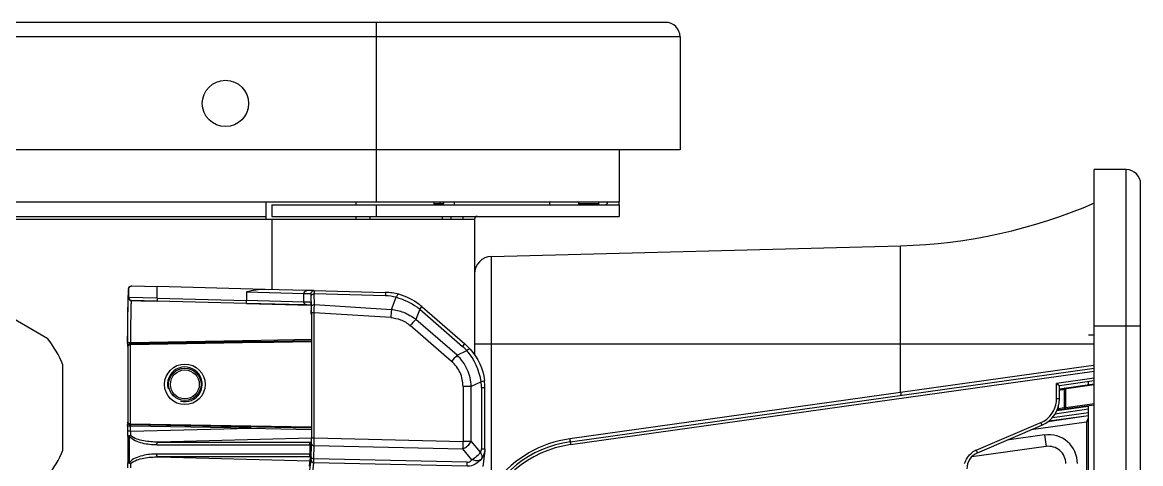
# Model space of a CAD drawing. Header units: millimetres. Extents: x 10297564 to 11610295, y -9287743 to -8409454.
# Drawn here: x 10499256 to 10503130, y -9075123 to -9073594 of the extents above; entities that cross this region are included whole.
import ezdxf

# ---------------------------------------------------------------- set-up
doc = ezdxf.new("R2010")
doc.units = ezdxf.units.MM
doc.header["$LTSCALE"] = 100
doc.layers.add('-0', color=7, linetype='Continuous')

# ---------------------------------------------------------------- blocks, each defined once
blk = doc.blocks.new('인버터 외형도')
at = {"layer": '-0', "linetype": 'Continuous'}
for p, q in [((99257.7, 55947.4), (85171.9, 55947.4)), ((98505.3, 55947.4), (98505.3, 55616.3)), ((99295.3, 55909.8), (85134.2, 55909.8)), ((99295.3, 55909.8), (99295.3, 55616.3)), ((99295.3, 55616.3), (85134.2, 55616.3)), ((98505.3, 55616.3), (98505.3, 55480.9)), ((99137.3, 55616.3), (99137.3, 55480.9)), ((100454.1, 55564.7), (100371.3, 55564.7)), ((100371.3, 51689.6), (100371.3, 55564.7)), ((100454.1, 51689.6), (100454.1, 55564.7)), ((100491.7, 51727.2), (100491.7, 55527.1)), ((85292.3, 55480.9), (99137.3, 55480.9)), ((98219.3, 55480.9), (98219.3, 55435.7)), ((98234.4, 55473.4), (99137.3, 55473.4)), ((98234.4, 55473.4), (98234.4, 55443.3)), ((98454.1, 55473.4), (98454.1, 55480.9)), ((98505.3, 55473.4), (98505.3, 55443.3)), ((98655.4, 55480.9), (98655.4, 55476.4)), ((98655.4, 55476.4), (98671, 55476.4)), ((98671.3, 55480.9), (98671, 55476.4)), ((98671.4, 55476.4), (98680.3, 55476.4)), ((98708.4, 55480.9), (98708.4, 55473.4)), ((98956.7, 55473.4), (98956.7, 55480.9)), ((99032, 55473.4), (99032, 55480.9)), ((99032.1, 55476.4), (99084.6, 55476.4)), ((99084.6, 55476.4), (99084.5, 55480.9)), ((99137.3, 55473.4), (99137.3, 55443.3)), ((85668.5, 55435.7), (98761.1, 55435.7)), ((86210.2, 55443.3), (98219.3, 55443.3)), ((98234.4, 55443.3), (99137.3, 55443.3)), ((98234.4, 55435.7), (98234.4, 55252.9)), ((98454.1, 55435.7), (98454.1, 55443.3)), ((98454.1, 55443.3), (98454.1, 55442.9)), ((98490.2, 55435.7), (98490.2, 55443.3)), ((98678.3, 55435.7), (98678.3, 55443.3)), ((98700.9, 55435.7), (98700.9, 55443.3)), ((98761.1, 55435.7), (98761.1, 55081.4)), ((98805.1, 55339.1), (99868.3, 55366.9)), ((99868.3, 54985.8), (99868.3, 55366.9)), ((98805.1, 54738.2), (98805.1, 55339.1)), ((97870.8, 55262.5), (97937.1, 55260.8)), ((97937.1, 55230.7), (97937.1, 55260.8)), ((98216.8, 55253.4), (97937.1, 55260.8)), ((97652.7, 55125.2), (97460.9, 55236)), ((97860.8, 55228.4), (97860.6, 55220.5)), ((97861, 55235.3), (97860.8, 55228.4)), ((97861.6, 55249.7), (97861.4, 55245.9)), ((97862.2, 55254.9), (97862.5, 55254.9)), ((97862.5, 55232.4), (97862.2, 55232.4)), ((97862.5, 55254.9), (97862.5, 55232.4)), ((97937.1, 55230.7), (97862.5, 55232.4)), ((97937.1, 55230.7), (98168.8, 55224.6)), ((98168.8, 55247.2), (98318, 55243.1)), ((98168.8, 55247.2), (98168.8, 55224.6)), ((98325.7, 55250.6), (98217.2, 55253.4)), ((98318, 55243.1), (98336.5, 55243.1)), ((98318, 55220.6), (98318, 55243.1)), ((98344.2, 55250.6), (98325.7, 55250.6)), ((98337.3, 55208.7), (98336.8, 55236.5)), ((98344.2, 55250.6), (98529.4, 55245.8)), ((98529.8, 55237), (98344.6, 55241.8)), ((98345.1, 55214), (98344.6, 55241.8)), ((98545.2, 55201.4), (98557.6, 55233)), ((97860.3, 55201.3), (97860.1, 55190.1)), ((97860.4, 55211.4), (97860.3, 55201.3)), ((97860.6, 55220.5), (97860.4, 55211.4)), ((97869.6, 55224.9), (97869.9, 55224.9)), ((97869.6, 55224.9), (97937, 55223.1)), ((97937, 55223.1), (97869.9, 55224.9)), ((97870, 55224.9), (97870.1, 55224.9)), ((97870.1, 55224.9), (97872.3, 55224.8)), ((98168.7, 55217.1), (97937, 55223.1)), ((98317.2, 55213.2), (98168.7, 55217.1)), ((98168.7, 55217), (98336.3, 55212.6)), ((98318, 55220.6), (98168.8, 55224.6)), ((98325.3, 55213), (98317.2, 55213.2)), ((98336.4, 55220.6), (98318, 55220.6)), ((98325.3, 55213), (98336.6, 55213)), ((98336.6, 55215.5), (98336.9, 55199.7)), ((98336.6, 55213.9), (98336.6, 55213.8)), ((98345.1, 55214), (98545.2, 55201.4)), ((98619, 55202), (98608.5, 55175.6)), ((98619, 55202), (98618.2, 55202.6)), ((98619, 55202), (98730.3, 55105.5)), ((98624.8, 55208.5), (98736.2, 55112)), ((97860, 55177.8), (97859.9, 55164.6)), ((97860.1, 55190.1), (97860, 55177.8)), ((98344.9, 55192.7), (98337.4, 55192.7)), ((98337.4, 55192.7), (98337.4, 54867.4)), ((98543.8, 55180.1), (98344.9, 55192.7)), ((98344.9, 54867.4), (98344.9, 55192.7)), ((98715.8, 55082.6), (98608.5, 55175.6)), ((97859.9, 55164.6), (97859.8, 55150.5)), ((97859.8, 55150.5), (97859.8, 55135.6)), ((98701.7, 55066.4), (98594.4, 55159.3)), ((100491.7, 55158.4), (100371.3, 55158.4)), ((97859.8, 55135.6), (97859.7, 55120.1)), ((97859.7, 55120.1), (97859.7, 55105.2)), ((97867.7, 55115.4), (98207.1, 55121.7)), ((98207.2, 55118.2), (97867.7, 55112.3)), ((97867.8, 55109.3), (97867.7, 55112.3)), ((97867.7, 55112.3), (97867.7, 55112.3)), ((98207.2, 55115.2), (97867.8, 55109.3)), ((98207.1, 55121.7), (98337, 55124.2)), ((98207.2, 55115.2), (98207.2, 55118.2)), ((98761.1, 55112.2), (100371.3, 55112.2)), ((100356.3, 55135.8), (100371.3, 55135.8)), ((97860.3, 55105.2), (97860.3, 54908.5)), ((97867.8, 54904.4), (97867.8, 55109.3)), ((98715.8, 55082.6), (98741.5, 55094.5)), ((97691.9, 54835.9), (97691.9, 55057.4)), ((100356.3, 55054.1), (99868.3, 54985.8)), ((100371.4, 55056.2), (100356.3, 55054.1)), ((99009.8, 54857.6), (100371.3, 55049)), ((99010.7, 54850.2), (100371.3, 55041.4)), ((98752.9, 55001.3), (98731.3, 55001.3)), ((98731.3, 55001.3), (98731.3, 54858.6)), ((98778.5, 55013.2), (98752.9, 55001.3)), ((98752.9, 54858.6), (98752.9, 55001.3)), ((98779.4, 54998.3), (98788.1, 54998.3)), ((98779.4, 54998.3), (98779.4, 54839.6)), ((98788.1, 54839.6), (98788.1, 54998.3)), ((100371.3, 55023.2), (100273.4, 55009.4)), ((100273.4, 54969.7), (100273.4, 55009.4)), ((100371.3, 55015.5), (100281, 55002.9)), ((100281, 54995.3), (100371.3, 55008)), ((100281, 54993.8), (100371.3, 55006.5)), ((100281, 54969.7), (100281, 55002.9)), ((100292.9, 54995.5), (100293.1, 54994)), ((100297.1, 54997.6), (100297.6, 54994.3)), ((100356.3, 55005.9), (100356.3, 55013.4)), ((99868.3, 54985.8), (99009, 54865.1)), ((100273.4, 54969.7), (100281, 54969.7)), ((100281, 54992.4), (100283.8, 54992.7)), ((100293.1, 54994), (100295.3, 54994.2)), ((100293.1, 54994), (100293.1, 54946.3)), ((100295.3, 54994.2), (100297.6, 54994.3)), ((100297.6, 54946.5), (100297.6, 54994.3)), ((100356.3, 54941.9), (100269, 54929.7)), ((100356.3, 54949.5), (100273.9, 54938)), ((100274.7, 54940.2), (100371.3, 54953.8)), ((100275.9, 54943.4), (100278, 54943.7)), ((100277.1, 54947), (100277.6, 54943.7)), ((100278, 54943.7), (100278, 54949.5)), ((100278, 54943.7), (100293.1, 54946.3)), ((100278, 54943.7), (100278.5, 54940.7)), ((100297.6, 54946.5), (100371.3, 54956.8)), ((100298, 54943.5), (100297.6, 54946.5)), ((100356.3, 52443.5), (100356.3, 54951.7)), ((100064.6, 54835.7), (100232.3, 54907.4)), ((100351, 54908.7), (100207.2, 54888.5)), ((100356.3, 54924.6), (100251, 54909.8)), ((100253.6, 54911.8), (100356.3, 54926.2)), ((100262.4, 54920.6), (100356.3, 54933.8)), ((100356.3, 54911.7), (100351, 54908.7)), ((100351, 54908.7), (100351, 52486.5)), ((97860.1, 54898.4), (97860.1, 54885)), ((97867.7, 54898.4), (97860.1, 54898.4)), ((97867.7, 54885), (97860.1, 54885)), ((97867.7, 54901.4), (97867.8, 54904.4)), ((97867.7, 54901.4), (97867.7, 54901.4)), ((98337, 54893.2), (97867.7, 54901.4)), ((97867.7, 54885), (97867.7, 54898.4)), ((98179.5, 54892.9), (97867.7, 54898.4)), ((97867.7, 54885), (98179.5, 54892.9)), ((97867.8, 54904.4), (98337, 54896.2)), ((98179.5, 54895.9), (98179.5, 54892.9)), ((98179.5, 54892.9), (98337, 54889.4)), ((100067.7, 54828.7), (100235.4, 54900.5)), ((97860.2, 54871.1), (97860.2, 54804)), ((97860.2, 54871.1), (97864.6, 54871.1)), ((97864.6, 54804), (97864.6, 54871.1)), ((97936, 54849.3), (98333.1, 54849.3)), ((98337.2, 54866.8), (97939, 54856.8)), ((97939, 54856.8), (98336.1, 54856.8)), ((98333.1, 54849.3), (98333.1, 54825.8)), ((98336.1, 54856.8), (98336.9, 54856.8)), ((98336.8, 54818.2), (98337.3, 54852.6)), ((98337.4, 54867.4), (98344.9, 54867.4)), ((98344.9, 54867.4), (98731.3, 54858.6)), ((98752.9, 54858.6), (98731.3, 54858.6)), ((98752.9, 54858.6), (98776.3, 54830.7)), ((100241.9, 54875.2), (100144, 54861.4)), ((100241.9, 54875.2), (100246.1, 54845.4)), ((98333.1, 54825.8), (97936, 54825.8)), ((98336.4, 54832.6), (98331.7, 54794.6)), ((98336.5, 54833.6), (98336.4, 54832.6)), ((98336.6, 54840.2), (98336.6, 54840.3)), ((98344.1, 54813.2), (98344.7, 54847.7)), ((98344.7, 54847.7), (98730.9, 54838.9)), ((98754.3, 54811), (98730.9, 54838.9)), ((98779.4, 54839.6), (98788.1, 54839.6)), ((98787.8, 54834), (98782.7, 54793.2)), ((98788.1, 54839.6), (98787.8, 54834)), ((100246.1, 54845.4), (100052.8, 54818.2)), ((97864.6, 54804), (97860.2, 54804)), ((98334.6, 54818.3), (97939, 54818.3)), ((97939, 54818.3), (98333.3, 54808.3)), ((98331.7, 54771.9), (98336.5, 54810.6)), ((98339.1, 54764.4), (98343.9, 54803.2)), ((98741.8, 54794.1), (98343.9, 54803.2)), ((98741.9, 54804.2), (98344.1, 54813.2))]:
    blk.add_line(p, q, dxfattribs=at)
for points in [[(97865.7, 55261.3), (97863.2, 55258.8), (97862.4, 55256.9), (97862.1, 55255.7), (97862, 55254.8), (97861.9, 55253.8), (97861.8, 55252.6), (97861.7, 55251.3), (97861.6, 55249.7)], [(97861.4, 55245.9), (97861.3, 55243.6), (97861.2, 55241.1), (97861, 55235.3)], [(97875.4, 55224.7), (97876.6, 55224.7), (97877.3, 55224.7)], [(97877.3, 55224.7), (97878.8, 55224.6), (97879.6, 55224.6), (97880.5, 55224.6), (97881.4, 55224.6)], [(97881.4, 55224.6), (97883.4, 55224.5), (97884.5, 55224.5), (97885.7, 55224.5), (97886.9, 55224.4)], [(97886.9, 55224.4), (97889.6, 55224.4), (97891.1, 55224.3), (97892.6, 55224.3), (97894.2, 55224.2), (97895.9, 55224.2), (97897.7, 55224.2)], [(97897.7, 55224.2), (97901.5, 55224.1), (97903.6, 55224), (97905.7, 55223.9), (97908, 55223.9), (97910.3, 55223.8)], [(98336.5, 55219.5), (98336.5, 55219.4), (98336.5, 55219), (98336.5, 55218.2), (98336.6, 55217), (98336.6, 55215.5)], [(97862, 55109), (97862, 55109.2), (97862, 55109.3), (97862.1, 55109.5)], [(97862.3, 55107.8), (97862.2, 55108.2), (97862.1, 55108.6), (97862, 55109)], [(97862.1, 55109.5), (97862.1, 55109.6), (97862.2, 55109.8), (97862.3, 55109.9)], [(98336.9, 54857.9), (98336.6, 54837.9), (98336.6, 54836.3), (98336.5, 54835.1), (98336.5, 54834.2), (98336.5, 54833.6), (98336.4, 54833.6)]]:
    blk.add_lwpolyline(points, dxfattribs=at)
for centre, radius in [((98114, 55736.7), 60.2), ((98008.7, 55006.8), 52.7), ((98008.7, 55006.8), 42.1), ((98008.7, 55006.8), 37.6)]:
    blk.add_circle(centre, radius, dxfattribs=at)
for centre, radius, start, end in [((99257.7, 55909.8), 37.6, 0, 90), ((100454.1, 55527.1), 37.6, 0, 90), ((98658.4, 55476.4), 3.01, 179.5, 270), ((98668.2, 55528.6), 52.3, 273.109, 273.6004), ((96447.9, 55614.8), 2227.9, 356.4384, 356.5533), ((98674.2, 55476), 2.6, 258.3849, 269.9476), ((98708.4, 55465.8), 30.1, 149.8604, 165.4633), ((99081.6, 55476.4), 3.01, 270.0026, 0.9999), ((99099.7, 55480.9), 7.52, 270, 0), ((99099.7, 55480.9), 37.6, 348.7387, 0), ((99832.9, 56720.9), 1354.4, 271.5, 293.4619), ((98768.6, 55435.7), 37.6, 168.4336, 180), ((98768.6, 55435.7), 7.52, 90, 180), ((98806.2, 55293.9), 45.1, 91.5, 180), ((98525.4, 55094.2), 151.7, 75.1508, 88.4656), ((98526.5, 55115.4), 121.6, 75.1652, 88.4573), ((98591.7, 55187.4), 723.5, 177.9032, 178.5366), ((97872.4, 55233.7), 10.7, 251.0455, 252.9813), ((98214.5, 55213.9), 122.1, 1.7078, 2.192), ((98142.9, 55211.7), 193.7, 1.4665, 1.7216), ((98037, 55209), 299.7, 1.1132, 1.4581), ((97922.6, 55206.7), 414.1, 0.9972, 1.1244), ((97537.8, 55186.6), 799.2, 0.2138, 0.939), ((101340.7, 55003.9), 2802.5, 175.9582, 176.3941), ((101396, 52732.8), 3706.4, 138.7713, 139.1039), ((97421.7, 54946.6), 292, 22.2927, 37.7073), ((98433.6, 55115.4), 573.5, 179.9714, 180.243), ((97867.7, 55332.9), 217.5, 269.0195, 269.9999), ((98636.4, 54996.9), 152.4, 41.7379, 49.0844), ((101061, 53025.2), 3119.7, 138.74, 139.1351), ((98650.3, 55013.1), 122.2, 41.7591, 49.0866), ((98008.7, 55006.8), 45.1, 255, 195), ((98656.8, 54998.3), 122.6, 0.0017, 6.9814), ((98635.4, 54998.3), 152.7, 0.0018, 7.0055), ((101192.3, 56065.2), 1399.7, 228.965, 229.1229), ((100294.4, 54995.7), 1.5, 98.0042, 188.0042), ((100205.8, 54969.7), 75.2, 293.1672, 0), ((100205.4, 54969.7), 68, 346.4372, 359.9686), ((100257.8, 55202), 210.8, 277.0868, 277.7978), ((100256.8, 55207.3), 216.3, 277.8791, 278.4874), ((100296.1, 54946.3), 3.01, 180, 278.0042), ((100284.7, 55198.8), 252.7, 272.6295, 272.9186), ((100205.5, 54970), 68.1, 293.2129, 308.4835), ((99864.1, 54884.8), 2004, 179.9919, 180.3897), ((97904.2, 54899.9), 36.6, 180.4596, 182.4465), ((99150.2, 54876.7), 1282.6, 179.6283, 180.1256), ((97882.7, 54854.1), 24.9, 127.3485, 136.9001), ((98333.2, 54356.6), 492.7, 89.571, 90.0042), ((97390.9, 54866.2), 946.5, 359.1772, 0.0735), ((96043.7, 54880.1), 2301.2, 359.1938, 359.6854), ((101633.2, 54792.2), 2902.7, 178.6875, 179.0771), ((99050, 54571.5), 288.9, 98, 159.1176), ((99049.9, 54571.5), 281.4, 98.0003, 163.1779), ((99050.2, 54571.5), 296.5, 98, 141.6841), ((100252.3, 54800.7), 75.2, 0, 98.0008), ((97421.7, 54946.6), 292, 322.2927, 337.7073), ((98333.1, 55331.2), 505.4, 269.9974, 270.2728), ((98114.9, 54842.1), 221.8, 358.2047, 358.8136), ((98205.9, 54839.4), 130.7, 358.0411, 358.1575), ((97836, 54847.8), 500.7, 358.993, 359.1321), ((97947.9, 54845.8), 388.7, 358.7811, 358.996), ((100085.4, 54787.2), 45.1, 113.1672, 180), ((100085.4, 54787), 52.9, 113.2008, 127.0426), ((100252.3, 54800.7), 45.1, 0, 98.0008), ((99865.5, 54790.3), 2005.4, 179.6089, 180.0063), ((97882.7, 54821), 24.9, 223.097, 232.6513), ((99150.5, 54798.3), 1282.8, 179.8729, 180.37)]:
    blk.add_arc(centre, radius, start, end, dxfattribs=at)
for points, knots in [([(98673.7, 55473.4), (98673, 55473.4), (98671.5, 55474.1), (98671, 55475.6), (98671, 55476.4)], [0, 0, 0, 0, 0.481127, 1, 1, 1, 1]), ([(98671.4, 55476.4), (98671.4, 55475.7), (98671.8, 55474.4), (98673.1, 55473.5), (98673.7, 55473.4)], [0, 0, 0, 0, 0.503549, 1, 1, 1, 1]), ([(97862.5, 55254.9), (97862.7, 55257.7), (97865.6, 55261.8), (97869.6, 55262.5), (97870.8, 55262.5)], [0, 0, 0, 0, 0.695832, 1, 1, 1, 1]), ([(97862.2, 55254.9), (97862, 55254.9), (97862, 55253.5), (97861.6, 55251.9), (97861.5, 55248.3), (97861.1, 55241.3), (97860.8, 55229.3), (97860.4, 55211.8), (97860.1, 55190.4), (97859.8, 55156.7), (97859.7, 55130.2), (97859.7, 55112)], [0, 0, 0, 0, 0.005117, 0.019602, 0.043485, 0.076576, 0.168976, 0.293296, 0.444778, 0.61753, 1, 1, 1, 1]), ([(97861.1, 55212.2), (97861.1, 55215.1), (97861.4, 55219.9), (97861.4, 55226.8), (97862.2, 55229.7), (97861.8, 55232.4), (97862.2, 55232.4)], [0, 0, 0, 0, 0.429221, 0.742943, 0.934177, 1, 1, 1, 1]), ([(97937.1, 55230.7), (97937.1, 55228.9), (97936.7, 55226.2), (97937.2, 55224.3), (97936.8, 55223.2), (97937, 55223.1)], [0, 0, 0, 0, 0.70692, 0.929571, 1, 1, 1, 1]), ([(98336.8, 55236.5), (98336.8, 55238.1), (98336.1, 55239.5), (98337.1, 55243.1), (98336.5, 55243.1)], [0, 0, 0, 0, 0.739464, 1, 1, 1, 1]), ([(98336.8, 55236.5), (98336.8, 55238.8), (98340.4, 55241.6), (98343.6, 55241.8), (98344.6, 55241.8)], [0, 0, 0, 0, 0.700787, 1, 1, 1, 1]), ([(98344.2, 55250.6), (98345, 55250.6), (98343.7, 55245.9), (98344.6, 55244), (98344.6, 55241.8)], [0, 0, 0, 0, 0.260706, 1, 1, 1, 1]), ([(98529.4, 55245.8), (98530.2, 55245.8), (98528.9, 55241), (98529.8, 55239.1), (98529.8, 55237)], [0, 0, 0, 0, 0.261304, 1, 1, 1, 1]), ([(98564.2, 55240.8), (98563.2, 55241.1), (98560, 55237.9), (98558.7, 55235.1), (98557.6, 55233)], [0, 0, 0, 0, 0.319732, 1, 1, 1, 1]), ([(97860.1, 55115.6), (97860.1, 55125.1), (97860.2, 55157.2), (97860.5, 55189.4), (97861.1, 55212.2)], [0, 0, 0, 0, 0.292979, 1, 1, 1, 1]), ([(97868.4, 55205.9), (97868.3, 55200.1), (97867.7, 55169.9), (97867.6, 55139.8), (97867.7, 55115.4)], [0, 0, 0, 0, 0.192499, 1, 1, 1, 1]), ([(97869.2, 55223.4), (97869.3, 55223.8), (97869.4, 55224.1), (97869.4, 55224.9), (97869.6, 55224.9)], [0, 0, 0, 0, 0.731646, 1, 1, 1, 1]), ([(98168.7, 55217.1), (98168.5, 55217.1), (98168.9, 55218.2), (98168.4, 55220.2), (98168.8, 55222.8), (98168.8, 55224.6)], [0, 0, 0, 0, 0.076497, 0.293025, 1, 1, 1, 1]), ([(98336.4, 55220.6), (98336.5, 55220.6), (98336.3, 55219.5), (98336.5, 55219.1), (98336.5, 55218.6)], [0, 0, 0, 0, 0.255197, 1, 1, 1, 1]), ([(98337.3, 55208.7), (98337.3, 55211), (98340.9, 55213.8), (98344.1, 55214.1), (98345.1, 55214)], [0, 0, 0, 0, 0.700787, 1, 1, 1, 1]), ([(98337.4, 55192.7), (98337.4, 55194.2), (98337.4, 55199.5), (98337.4, 55204.9), (98337.3, 55208.7)], [0, 0, 0, 0, 0.275805, 1, 1, 1, 1]), ([(98344.9, 55192.7), (98344.9, 55194.7), (98345, 55201.8), (98345.1, 55208.9), (98345.1, 55214)], [0, 0, 0, 0, 0.275852, 1, 1, 1, 1]), ([(98619.8, 55212.7), (98619.5, 55213), (98618.7, 55213.6), (98617.9, 55214.1), (98617.5, 55214.4)], [0, 0, 0, 0, 0.499715, 1, 1, 1, 1]), ([(98618.2, 55202.6), (98619.6, 55204.3), (98621, 55204.7), (98624, 55209.8), (98624.2, 55209.1)], [0, 0, 0, 0, 0.747199, 1, 1, 1, 1]), ([(98619, 55202), (98620.4, 55203.7), (98621.3, 55204), (98624.9, 55209.3), (98624.8, 55208.5)], [0, 0, 0, 0, 0.747723, 1, 1, 1, 1]), ([(97860.1, 55115.6), (97860.3, 55115.3), (97862, 55115.8), (97863, 55115.5), (97863.9, 55115.4)], [0, 0, 0, 0, 0.277719, 1, 1, 1, 1]), ([(97860.3, 55105.2), (97860.2, 55105.6), (97860.2, 55108.2), (97860.1, 55110.7), (97860.1, 55112.9)], [0, 0, 0, 0, 0.144731, 1, 1, 1, 1]), ([(97862.3, 55109.9), (97862.5, 55110.1), (97863, 55110.6), (97863.6, 55111.1), (97863.9, 55111.3)], [0, 0, 0, 0, 0.48967, 1, 1, 1, 1]), ([(97863.9, 55111.3), (97864.2, 55111.5), (97864.8, 55111.9), (97865.5, 55112), (97865.9, 55112)], [0, 0, 0, 0, 0.503333, 1, 1, 1, 1]), ([(97865.7, 55112), (97866, 55112), (97866.5, 55111.9), (97867, 55111.7), (97867.2, 55111.5)], [0, 0, 0, 0, 0.467737, 1, 1, 1, 1]), ([(97865.9, 55112), (97866.1, 55112), (97866.6, 55112), (97867, 55111.8), (97867.3, 55111.7)], [0, 0, 0, 0, 0.473287, 1, 1, 1, 1]), ([(97867.7, 55115.4), (97867.6, 55114.7), (97867.5, 55114.4), (97867.7, 55112.2), (97867.7, 55112.4)], [0, 0, 0, 0, 0.749791, 1, 1, 1, 1]), ([(98730.3, 55105.5), (98731.8, 55107.1), (98732.7, 55107.5), (98736.3, 55112.8), (98736.2, 55112)], [0, 0, 0, 0, 0.747723, 1, 1, 1, 1]), ([(97860.3, 55105.2), (97860.3, 55106.3), (97860.6, 55108.2), (97862, 55109), (97862.5, 55109.1)], [0, 0, 0, 0, 0.684914, 1, 1, 1, 1]), ([(97860.3, 55105.2), (97860.3, 55105.7), (97860.6, 55106.9), (97861.9, 55107.4), (97862.6, 55107.6)], [0, 0, 0, 0, 0.359748, 1, 1, 1, 1]), ([(97863.5, 55108.2), (97863.5, 55108.1), (97863.5, 55108), (97863.4, 55107.9), (97863.4, 55107.8)], [0, 0, 0, 0, 0.491402, 1, 1, 1, 1]), ([(97864, 55108.6), (97863.9, 55108.6), (97863.7, 55108.4), (97863.6, 55108.3), (97863.5, 55108.2)], [0, 0, 0, 0, 0.519245, 1, 1, 1, 1]), ([(98752.9, 55001.3), (98752.3, 55016.5), (98745.3, 55047), (98726.9, 55072.2), (98715.8, 55082.6)], [0, 0, 0, 0, 0.500042, 1, 1, 1, 1]), ([(98750.1, 55098.3), (98749.6, 55099.1), (98745.4, 55097.1), (98743.4, 55095.8), (98741.5, 55094.5)], [0, 0, 0, 0, 0.286951, 1, 1, 1, 1]), ([(98731.3, 55001.3), (98731.3, 55013.5), (98726.4, 55038.4), (98710.9, 55058.4), (98701.7, 55066.4)], [0, 0, 0, 0, 0.500037, 1, 1, 1, 1]), ([(98787, 55016.9), (98787.2, 55016.1), (98782.9, 55014.4), (98780.7, 55013.7), (98778.5, 55013.2)], [0, 0, 0, 0, 0.279698, 1, 1, 1, 1]), ([(100281, 55002.9), (100280.9, 55003), (100279.3, 55004.3), (100277.7, 55005.6), (100276.3, 55006.9)], [0, 0, 0, 0, 0.08952, 1, 1, 1, 1]), ([(99868.3, 54985.8), (99868.5, 54984.1), (99868.7, 54983.1), (99869.2, 54978.8), (99869, 54980), (99868.9, 54980.3)], [0, 0, 0, 0, 0.698553, 0.87775, 1, 1, 1, 1]), ([(100288.7, 54993.4), (100289.3, 54993.5), (100290.8, 54993.7), (100292.2, 54994), (100293.1, 54994)], [0, 0, 0, 0, 0.408658, 1, 1, 1, 1]), ([(100277.6, 54943.7), (100277.7, 54943.3), (100277.8, 54942.4), (100277.9, 54941.8), (100278, 54940.9), (100278, 54941.3), (100278, 54941.4)], [0, 0, 0, 0, 0.356714, 0.811966, 0.875755, 1, 1, 1, 1]), ([(100293.1, 54946.3), (100293.1, 54946.6), (100294.9, 54945.9), (100295.6, 54946.4), (100296.3, 54946.4)], [0, 0, 0, 0, 0.277862, 1, 1, 1, 1]), ([(97860.2, 54907.8), (97860.2, 54907.9), (97860.2, 54908.1), (97860.3, 54908.4), (97860.3, 54908.5)], [0, 0, 0, 0, 0.554767, 1, 1, 1, 1]), ([(97860.2, 54905.8), (97860.2, 54906.2), (97860.2, 54906.8), (97860.2, 54907.5), (97860.2, 54907.8)], [0, 0, 0, 0, 0.555556, 1, 1, 1, 1]), ([(97860.3, 54908.5), (97860.3, 54908), (97860.6, 54906.8), (97861.8, 54906.3), (97862.5, 54906.1)], [0, 0, 0, 0, 0.359636, 1, 1, 1, 1]), ([(100232.3, 54907.4), (100233, 54905.8), (100233.4, 54904.9), (100235.2, 54900.8), (100234.7, 54902), (100234.6, 54902.3)], [0, 0, 0, 0, 0.698573, 0.878558, 1, 1, 1, 1]), ([(100356.3, 54921.7), (100355.9, 54920.9), (100354.2, 54916.5), (100352.5, 54912.1), (100351, 54908.7)], [0, 0, 0, 0, 0.206175, 1, 1, 1, 1]), ([(97860.2, 54903.9), (97860.2, 54904), (97860.2, 54904.3), (97860.2, 54904.5), (97860.2, 54904.6)], [0, 0, 0, 0, 0.602152, 1, 1, 1, 1]), ([(97862.2, 54903.9), (97862.1, 54904), (97861.9, 54904.4), (97862, 54904.9), (97862, 54905.1)], [0, 0, 0, 0, 0.456054, 1, 1, 1, 1]), ([(97862, 54905.1), (97862, 54905.2), (97862.1, 54905.5), (97862.2, 54905.8), (97862.3, 54905.9)], [0, 0, 0, 0, 0.486355, 1, 1, 1, 1]), ([(97862.2, 54903.9), (97862.5, 54903.6), (97863, 54903.1), (97863.5, 54902.6), (97863.8, 54902.4)], [0, 0, 0, 0, 0.489686, 1, 1, 1, 1]), ([(97863.8, 54902.5), (97863.6, 54902.7), (97863.3, 54903.2), (97863.2, 54903.7), (97863.2, 54904)], [0, 0, 0, 0, 0.467082, 1, 1, 1, 1]), ([(97863.8, 54902.4), (97864.1, 54902.2), (97864.7, 54901.8), (97865.4, 54901.7), (97865.8, 54901.7)], [0, 0, 0, 0, 0.503267, 1, 1, 1, 1]), ([(97865.8, 54904.6), (97866, 54904.6), (97866.5, 54904.6), (97867, 54904.7), (97867.3, 54904.8)], [0, 0, 0, 0, 0.480145, 1, 1, 1, 1]), ([(97865.8, 54901.7), (97866, 54901.7), (97866.5, 54901.7), (97867, 54901.9), (97867.3, 54902)], [0, 0, 0, 0, 0.471446, 1, 1, 1, 1]), ([(97860.2, 54871.1), (97860.2, 54871.5), (97862.1, 54873.9), (97865.3, 54873.9), (97867.6, 54873.9)], [0, 0, 0, 0, 0.145903, 1, 1, 1, 1]), ([(97936, 54849.3), (97923.4, 54849.3), (97898.5, 54851.9), (97873, 54861.6), (97864.6, 54871.1)], [0, 0, 0, 0, 0.498112, 1, 1, 1, 1]), ([(97939, 54856.8), (97926.6, 54856.7), (97902.3, 54858.7), (97876.8, 54865.6), (97867.6, 54873.9)], [0, 0, 0, 0, 0.500216, 1, 1, 1, 1]), ([(97936, 54849.3), (97936, 54850.2), (97936.3, 54852.7), (97937.2, 54856.5), (97939, 54856.8)], [0, 0, 0, 0, 0.336892, 1, 1, 1, 1]), ([(98333.1, 54849.3), (98333.1, 54850.2), (98333.3, 54852.7), (98334.3, 54856.5), (98336.1, 54856.8)], [0, 0, 0, 0, 0.336892, 1, 1, 1, 1]), ([(98337.3, 54852.6), (98337.3, 54850.5), (98340.8, 54848.1), (98343.7, 54847.7), (98344.7, 54847.7)], [0, 0, 0, 0, 0.693686, 1, 1, 1, 1]), ([(99009, 54865.1), (99009.2, 54863.4), (99009.3, 54862.3), (99009.9, 54858), (99009.7, 54859.2), (99009.6, 54859.5)], [0, 0, 0, 0, 0.698555, 0.877754, 1, 1, 1, 1]), ([(99009.8, 54857.6), (99009.3, 54857.6), (99010.8, 54854.5), (99010.3, 54853.2), (99010.6, 54851.7)], [0, 0, 0, 0, 0.249889, 1, 1, 1, 1]), ([(97936, 54825.8), (97923.4, 54825.8), (97898.5, 54823.2), (97873, 54813.5), (97864.6, 54804)], [0, 0, 0, 0, 0.498162, 1, 1, 1, 1]), ([(97939, 54818.3), (97938.6, 54818.4), (97936.2, 54820.2), (97936, 54823.5), (97936, 54825.8)], [0, 0, 0, 0, 0.159583, 1, 1, 1, 1]), ([(98334.6, 54819.1), (98334.4, 54819.5), (98334, 54820.4), (98334, 54821.4), (98334.1, 54822)], [0, 0, 0, 0, 0.401863, 1, 1, 1, 1]), ([(98336.5, 54833.4), (98336.4, 54833.3), (98336.4, 54833), (98336.4, 54832.7), (98336.4, 54832.6)], [0, 0, 0, 0, 0.58978, 1, 1, 1, 1]), ([(98336.5, 54834.9), (98336.5, 54834.6), (98336.5, 54834.1), (98336.5, 54833.7), (98336.5, 54833.4)], [0, 0, 0, 0, 0.552436, 1, 1, 1, 1]), ([(98776.3, 54830.7), (98777.3, 54829.1), (98780.1, 54823.6), (98781, 54816.2), (98778.8, 54812.5)], [0, 0, 0, 0, 0.306867, 1, 1, 1, 1]), ([(100064.6, 54835.7), (100065.2, 54834.1), (100065.7, 54833.1), (100067.4, 54829.1), (100067, 54830.2), (100066.9, 54830.5)], [0, 0, 0, 0, 0.698582, 0.878573, 1, 1, 1, 1]), ([(97867.6, 54801.2), (97866.7, 54801.2), (97864.3, 54801.4), (97860.3, 54802.2), (97860.2, 54804)], [0, 0, 0, 0, 0.349294, 1, 1, 1, 1]), ([(97867.6, 54801.2), (97877.2, 54809.1), (97902.2, 54816.5), (97926.6, 54818.4), (97939, 54818.3)], [0, 0, 0, 0, 0.500101, 1, 1, 1, 1]), ([(98336.5, 54810.6), (98336.6, 54810.9), (98336.7, 54813.5), (98336.7, 54816), (98336.8, 54818.2)], [0, 0, 0, 0, 0.121591, 1, 1, 1, 1]), ([(98336.8, 54818.2), (98336.8, 54816), (98340.2, 54813.6), (98343.2, 54813.3), (98344.1, 54813.2)], [0, 0, 0, 0, 0.693461, 1, 1, 1, 1]), ([(98343.9, 54803.2), (98343.9, 54803.6), (98344, 54806.9), (98344.1, 54810.3), (98344.1, 54813.2)], [0, 0, 0, 0, 0.121502, 1, 1, 1, 1]), ([(98741.8, 54794.1), (98741.8, 54794.5), (98741.8, 54797.9), (98741.8, 54801.2), (98741.9, 54804.2)], [0, 0, 0, 0, 0.12153, 1, 1, 1, 1]), ([(98741.9, 54804.2), (98743.2, 54804.2), (98748.1, 54804.8), (98752.3, 54808.1), (98754.3, 54811)], [0, 0, 0, 0, 0.27649, 1, 1, 1, 1]), ([(98778.8, 54812.5), (98777.6, 54811.2), (98770.2, 54806.4), (98760.6, 54808.7), (98754.3, 54811)], [0, 0, 0, 0, 0.206321, 1, 1, 1, 1])]:
    blk.add_open_spline(points, degree=3, knots=knots, dxfattribs=at)
for points in [[(97862.2, 55254.9), (97862.2, 55258.5), (97866.2, 55262.5), (97869.8, 55262.5)], [(97862.2, 55232.4), (97862.1, 55228.7), (97865.4, 55224.7), (97868.9, 55223.5)], [(97862.2, 55232.4), (97862.2, 55228.9), (97866.1, 55225), (97869.6, 55224.9)], [(97862.5, 55232.4), (97862.5, 55228.9), (97866.4, 55225), (97869.9, 55224.9)], [(98216.8, 55253.4), (98200.7, 55253.9), (98184.7, 55250.3), (98168.8, 55247.2)], [(98318, 55243.1), (98318, 55246.7), (98322.1, 55250.7), (98325.7, 55250.6)], [(98336.5, 55243.1), (98336.5, 55246.7), (98340.7, 55250.7), (98344.2, 55250.6)], [(98557.6, 55233), (98576.8, 55228), (98595.4, 55219.4), (98611.5, 55207.8)], [(98617.6, 55214.5), (98601.9, 55226.6), (98583.4, 55235.7), (98564.2, 55240.8)], [(97868.9, 55219.8), (97868.8, 55217.8), (97868.8, 55215.9), (97868.7, 55213.9)], [(97869.2, 55223.5), (97869.1, 55222.3), (97869, 55221), (97868.9, 55219.8)], [(98325.3, 55213), (98321.8, 55213.1), (98318, 55217.1), (98318, 55220.6)], [(98545.2, 55201.4), (98555.9, 55200.4), (98566.6, 55197.9), (98576.6, 55194)], [(98611.5, 55207.8), (98613.8, 55206.1), (98616, 55204.5), (98618.1, 55202.6)], [(98624.2, 55209.1), (98622.8, 55210.3), (98621.3, 55211.6), (98619.8, 55212.7)], [(98543.8, 55180.1), (98552.4, 55179.6), (98561, 55177.7), (98569.1, 55174.6)], [(98569.1, 55174.6), (98578.3, 55171.1), (98586.9, 55165.8), (98594.4, 55159.3)], [(98576.6, 55194), (98588.1, 55189.6), (98599, 55183.3), (98608.5, 55175.6)], [(97862.3, 55109.9), (97863.2, 55110.9), (97864.4, 55112), (97865.7, 55112)], [(98207.2, 55118.2), (98250.5, 55119), (98293.7, 55119.8), (98337, 55120.5)], [(98337, 55117.6), (98293.8, 55116.8), (98250.5, 55116), (98207.2, 55115.2)], [(97867.8, 55109.3), (97866.5, 55109.3), (97865.1, 55109.3), (97864, 55108.6)], [(98778.5, 55013.2), (98774.3, 55042.7), (98761, 55072), (98741.5, 55094.5)], [(98750.1, 55098.3), (98769.9, 55076.1), (98783.4, 55046.5), (98787, 55016.9)], [(100247.9, 54916.7), (100259.3, 54925.8), (100268.1, 54939.5), (100271.5, 54953.8)], [(97860.3, 54908.5), (97860.3, 54906.9), (97861, 54905.1), (97862.4, 54904.4)], [(97860.1, 54898.4), (97860.1, 54900.2), (97860.1, 54902), (97860.2, 54903.9)], [(97862.3, 54905.9), (97863.3, 54905.2), (97864.5, 54904.6), (97865.8, 54904.6)], [(97867.7, 54901.4), (97866.3, 54901.4), (97864.7, 54901.5), (97863.8, 54902.5)], [(98730.9, 54838.9), (98739.8, 54843.1), (98747.9, 54850.2), (98752.9, 54858.6)], [(98333.5, 54822.1), (98333.2, 54823.3), (98333.1, 54824.6), (98333.1, 54825.8)], [(98776.3, 54830.7), (98771.3, 54822.2), (98763.2, 54815.2), (98754.3, 54811)], [(98776.3, 54830.7), (98778.3, 54833.1), (98779.4, 54836.5), (98779.4, 54839.6)], [(98787.8, 54834), (98786.8, 54826.3), (98783.6, 54818.6), (98778.8, 54812.5)], [(100034.4, 54800.7), (100037.3, 54811.8), (100044.4, 54822.4), (100053.5, 54829.2)], [(98336.5, 54810.6), (98336.5, 54807.2), (98340.4, 54803.3), (98343.9, 54803.2)], [(98778.8, 54812.5), (98770.8, 54801.7), (98756.4, 54794.1), (98743, 54794.1)]]:
    blk.add_open_spline(points, degree=3, dxfattribs=at)

msp = doc.modelspace()

# ---------------------------------------------------------------- block references
at = {"xscale": 1.333333333333333, "yscale": 1.333333333333333, "zscale": 1.333333333333333}
msp.add_blockref('인버터 외형도', (10369140.6, -9148191), dxfattribs=at)

doc.saveas('drawing.dxf')
